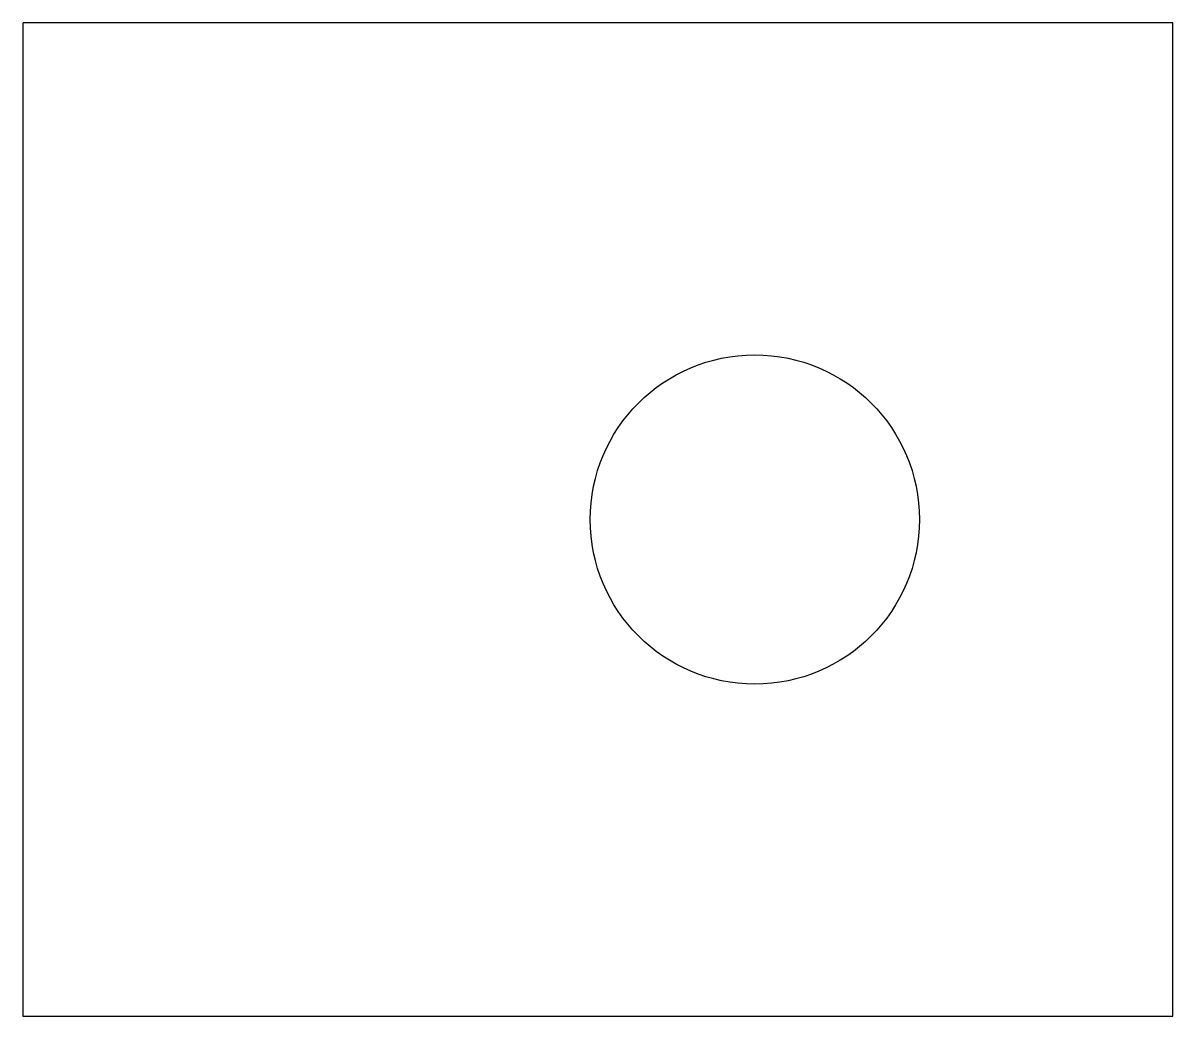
# Model space of a CAD drawing. Header units: millimetres. Extents: x -28 to 16, y 9.5 to 47.5.
import ezdxf

# ---------------------------------------------------------------- set-up
doc = ezdxf.new("R2010")
doc.units = ezdxf.units.MM

msp = doc.modelspace()

# ---------------------------------------------------------------- linework, layer by layer
at = {"layer": 'CUT'}
for p, q in [((16, 47.5), (-28, 47.5)), ((-28, 47.5), (-28, 9.5)), ((16, 9.5), (16, 47.5)), ((-28, 9.5), (16, 9.5))]:
    msp.add_line(p, q, dxfattribs=at)
msp.add_circle((0, 28.5), 6.3, dxfattribs=at)

doc.saveas('drawing.dxf')
